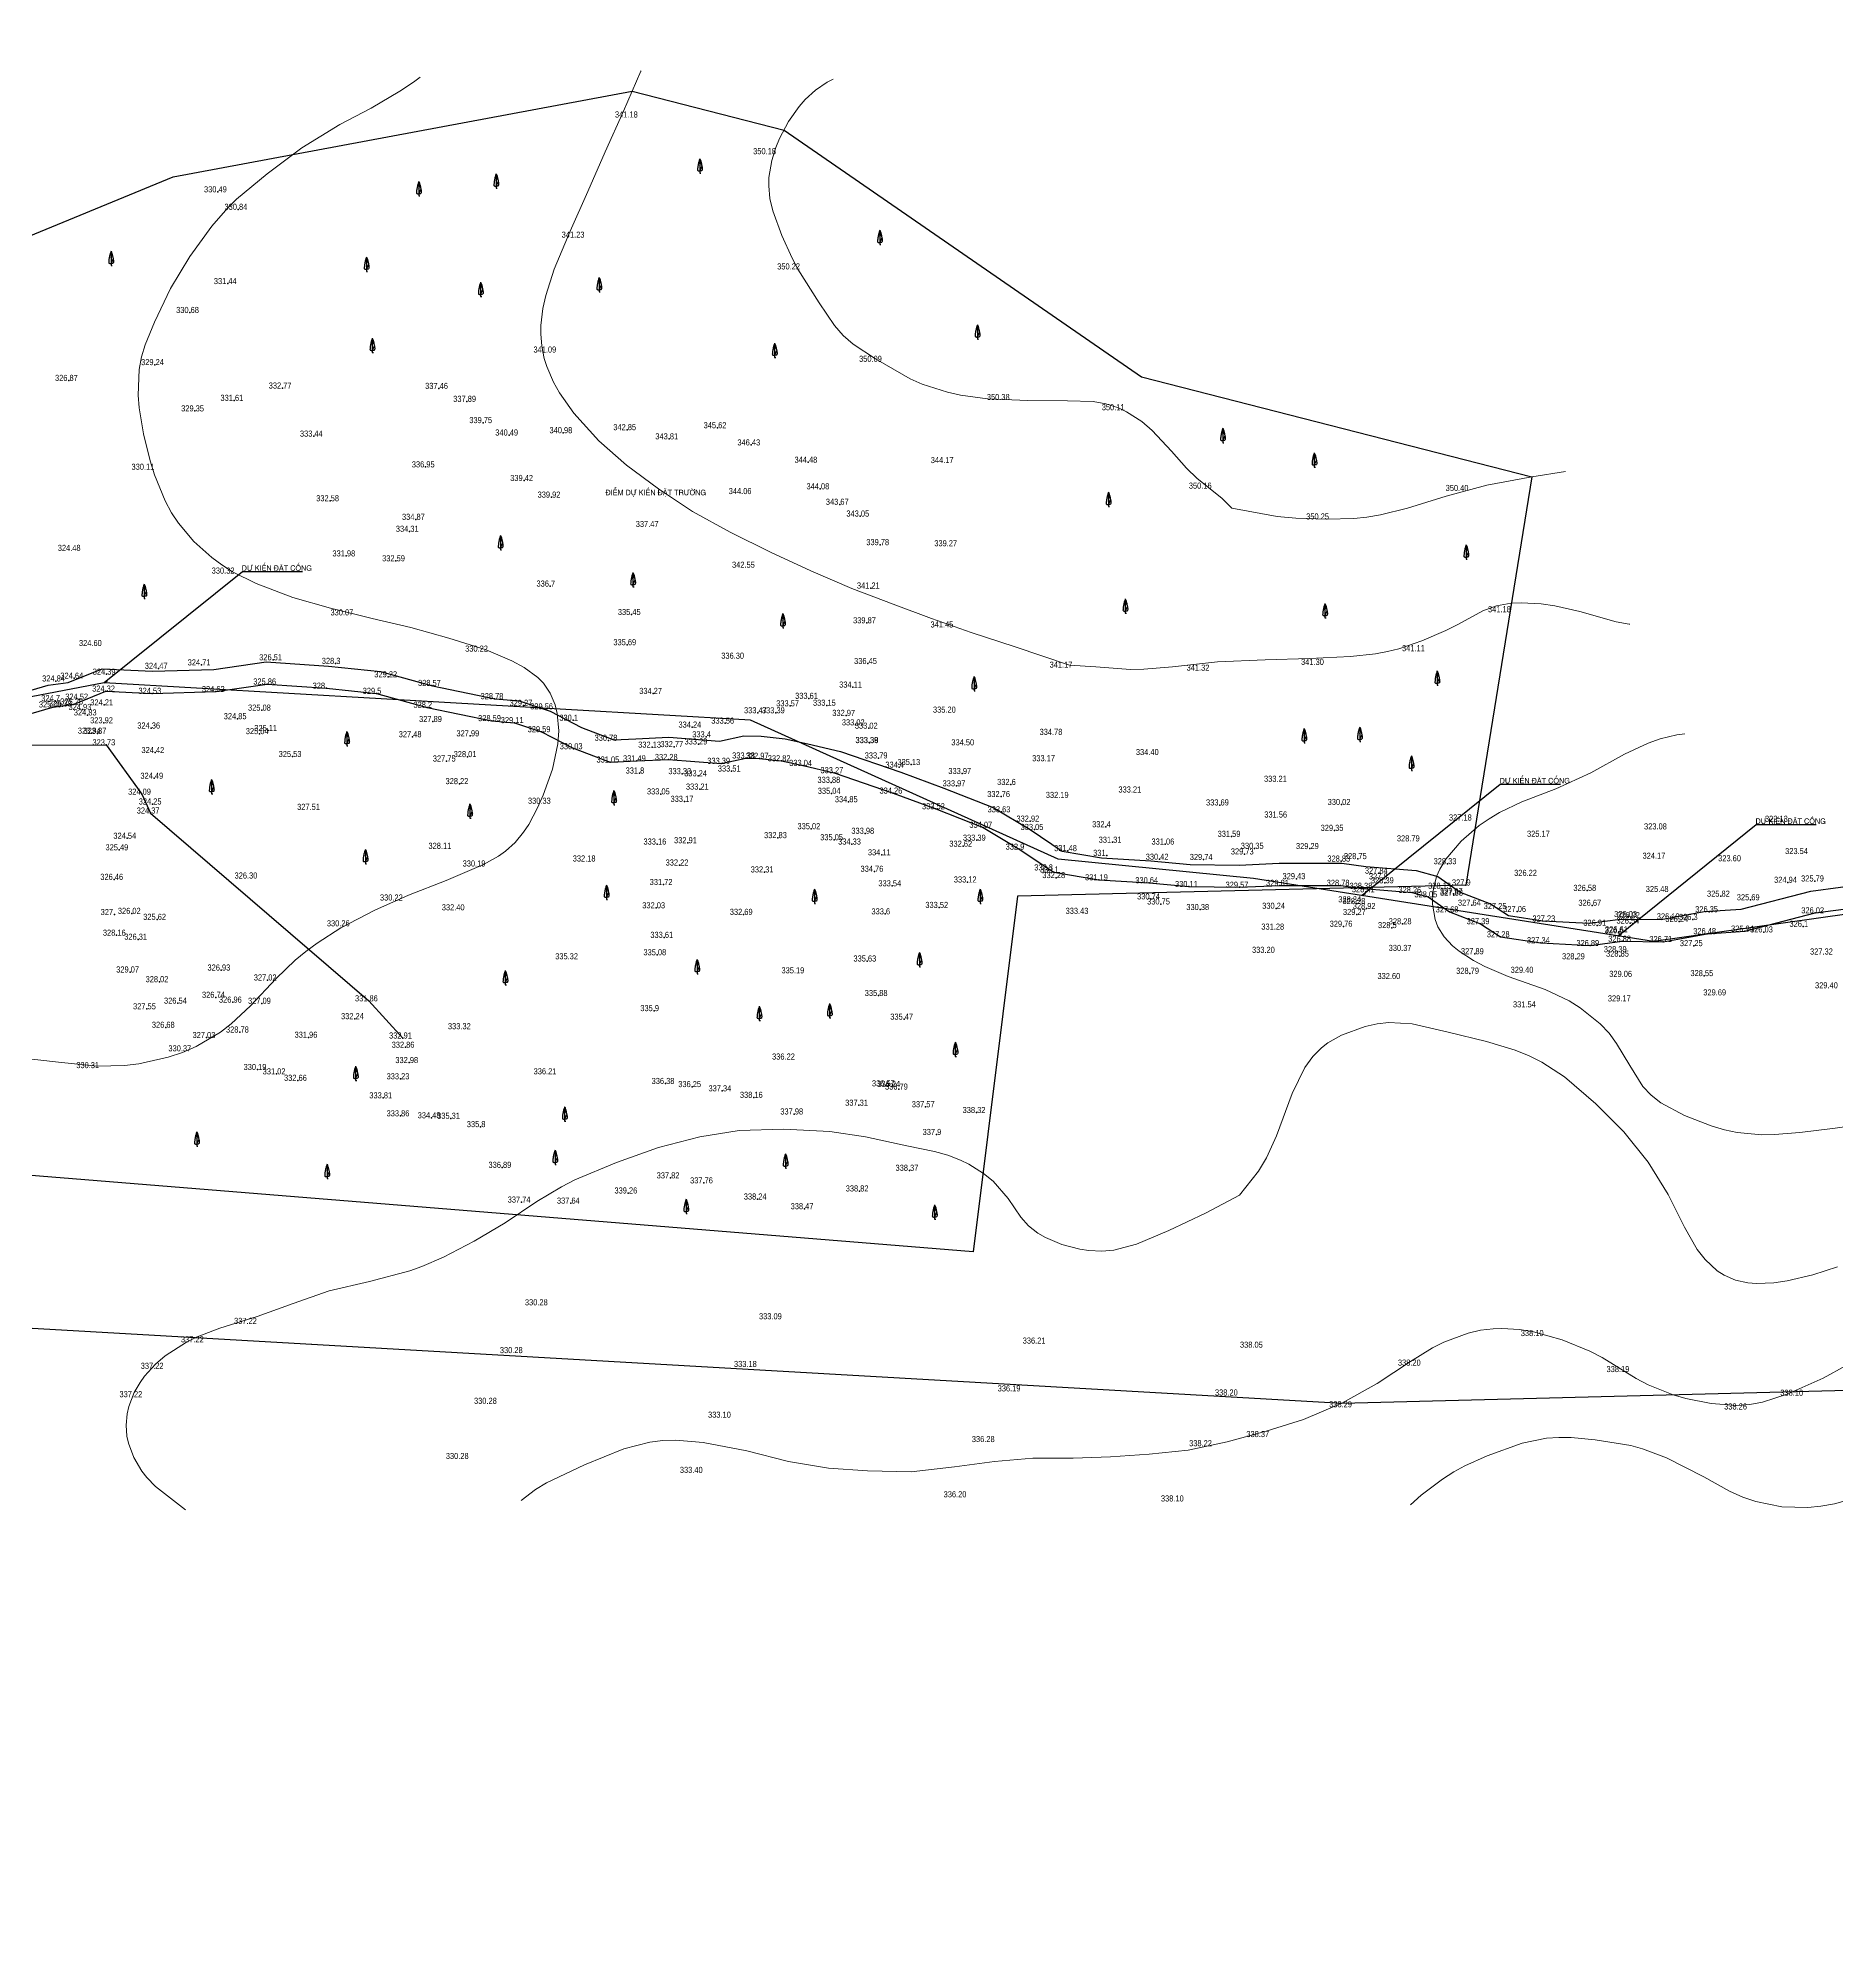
# Model space of a CAD drawing. Header units: metres. Extents: x 528544 to 533704, y 1867371 to 1868830.
# Drawn here: x 531786.6 to 532110.8, y 1867765.3 to 1868109 of the extents above; entities that cross this region are included whole.
import ezdxf

# ---------------------------------------------------------------- set-up
doc = ezdxf.new("R2010")
doc.units = ezdxf.units.M
doc.header["$MEASUREMENT"] = 0
for name, color, linetype in [('congtrinh', 4, 'Continuous'), ('DIEM', 7, 'Continuous'), ('DOCAO_CT', 7, 'Continuous'), ('KHUNG', 1, 'Continuous'), ('Layer1', 4, 'Continuous'), ('NEN', 3, 'Continuous')]:
    doc.layers.add(name, color=color, linetype=linetype)
doc.styles.add('MOC', font='VHARIALN.ttf', dxfattribs={"height": 2})

# ---------------------------------------------------------------- blocks, each defined once
blk = doc.blocks.new('A$C63284C57')
at = {"layer": 'NEN', "color": 3}
blk.add_line((0.92, 0.85), (0.92, 0), dxfattribs=at)
for points in [[(0.92, 5.74), (0.92, 1.39)], [(0.92, 5.74), (0.92, 0), (1.37, 0)], [(0.92, 5.74), (0.92, 5.71)], [(0.92, 5.43), (0.99, 5.56)], [(0.92, 3.16), (1.44, 4.2)], [(0.92, 0.88), (1.77, 2.58)], [(0.92, 1.39), (0.92, 0.65)], [(0.92, 0.65), (0.92, 0.15)], [(0.92, 0.15), (0.92, 0)]]:
    blk.add_lwpolyline(points, dxfattribs=at)
for points in [[(0.92, 5.74), (0.71, 5.11), (0.52, 4.52), (0.36, 3.81), (0.21, 3.07), (0.11, 2.51), (0.05, 1.85), (0.02, 1.41), (0.02, 1.09), (0.24, 0.91), (0.61, 0.83), (0.92, 0.85)], [(0.92, 5.74), (1.18, 5.17), (1.34, 4.58), (1.5, 3.98), (1.59, 3.54), (1.72, 2.95), (1.81, 2.47), (1.9, 1.94), (1.9, 1.48), (1.78, 1.03), (1.62, 0.88), (1.26, 0.84), (0.92, 0.85)]]:
    blk.add_spline(points, degree=3, dxfattribs=at)

msp = doc.modelspace()

# ---------------------------------------------------------------- linework, layer by layer
at = {"layer": 'congtrinh', "color": 4, "ltscale": 0.2134}
msp.add_lwpolyline([(531963.17, 1867954.39), (531955.17, 1867890.29), (531674.88, 1867913.02), (531644.95, 1867913.48), (531643.45, 1867943.36), (531672.12, 1867988.8), (531612.74, 1867999.65), (531587.37, 1867933.3), (531497.06, 1867978.57), (531541.48, 1868043.15), (531462.92, 1868076.42), (531495.21, 1868134.98), (531610.52, 1868088.24), (531594.28, 1868022.08), (531634.71, 1868009.01), (531636.22, 1868053.83), (531750.39, 1868059.06), (531810.96, 1868083.97), (531893.69, 1868099.44), (531921.06, 1868092.42), (531985.47, 1868047.99), (532055.84, 1868029.95), (532043.93, 1867956.38), (531963.17, 1867954.39)], dxfattribs=at)
at = {"layer": 'congtrinh', "color": 1, "ltscale": 0.2134}
msp.add_lwpolyline([(531555.5, 1867765.25), (531573.66, 1867772.68), (531606.24, 1867773.1), (531611.19, 1867809.12), (531622.7, 1867841.85), (531639.74, 1867873.48), (531650.2, 1867884.28), (532021.6, 1867863.03), (532323.2, 1867870.76)], dxfattribs=at)
at = {"layer": 'DIEM', "color": 0}
for p in [(531819.02, 1868081.28), (531822.71, 1868078.13), (531820.79, 1868064.75), (531813.99, 1868059.54), (531807.67, 1868050.15), (531792.16, 1868047.29), (531821.98, 1868043.71), (531830.68, 1868045.92), (531858.87, 1868045.86), (531863.92, 1868043.53), (531814.9, 1868041.81), (531836.29, 1868037.26), (531866.83, 1868039.7), (531871.5, 1868037.46), (531881.28, 1868037.88), (531892.77, 1868038.43), (531900.36, 1868036.77), (531909.05, 1868038.78), (531915.15, 1868035.68), (531856.46, 1868031.72), (531925.43, 1868032.56), (531874.2, 1868029.27), (531879.14, 1868026.27), (531927.6, 1868027.77), (531839.24, 1868025.62), (531931.09, 1868024.98), (531934.79, 1868022.86), (531853.59, 1868020.12), (531854.69, 1868022.27), (531842.16, 1868015.68), (531938.38, 1868017.71), (531851.12, 1868014.79), (531878.94, 1868010.24), (531936.69, 1868009.89), (531893.6, 1868005.12), (531936, 1868003.63), (531892.8, 1867999.68), (531808.34, 1867995.42), (531816.07, 1867996.04), (531828.96, 1867996.96), (531840.24, 1867996.31), (531936.18, 1867996.29), (531789.84, 1867993.15), (531793.13, 1867993.65), (531798.95, 1867994.37), (531827.9, 1867992.6), (531838.59, 1867991.84), (531849.71, 1867993.9), (531857.59, 1867992.34), (531933.49, 1867992.04), (531789.26, 1867988.47), (531789.69, 1867989.59), (531791.05, 1867988.65), (531793.1, 1867989), (531794.01, 1867989.87), (531798.52, 1867988.84), (531798.86, 1867991.32), (531807.2, 1867990.92), (531818.63, 1867991.24), (531847.62, 1867990.91), (531856.76, 1867988.41), (531868.86, 1867989.96), (531874.08, 1867988.75), (531897.45, 1867990.9), (531922.14, 1867988.66), (531925.55, 1867990.02), (531928.76, 1867988.77), (531794.6, 1867988.01), (531795.55, 1867987.03), (531798.49, 1867985.61), (531822.57, 1867986.35), (531826.95, 1867987.89), (531857.78, 1867985.84), (531868.42, 1867986), (531872.5, 1867985.64), (531877.8, 1867988.12), (531883.06, 1867986.07), (531904.53, 1867984.83), (531910.44, 1867985.55), (531916.34, 1867987.42), (531919.57, 1867987.41), (531932.25, 1867986.94), (531933.97, 1867985.24), (531796.27, 1867983.74), (531797.3, 1867983.71), (531798.91, 1867981.64), (531806.99, 1867984.67), (531826.54, 1867983.66), (531828.08, 1867984.22), (531854.11, 1867983.1), (531864.51, 1867983.26), (531877.35, 1867984.01), (531889.41, 1867982.46), (531901.27, 1867981.32), (531905.62, 1867981.8), (531907.01, 1867983.09), (531936.32, 1867984.64), (531936.42, 1867982.05), (531936.45, 1867982.04), (531807.74, 1867980.25), (531832.47, 1867979.53), (531860.25, 1867978.72), (531864.01, 1867979.52), (531883.12, 1867980.94), (531889.75, 1867978.54), (531894.53, 1867978.76), (531897.27, 1867981.22), (531900.26, 1867979), (531909.72, 1867978.3), (531914.2, 1867979.28), (531916.66, 1867979.22), (531920.61, 1867978.76), (531924.49, 1867977.93), (531938.09, 1867979.28), (531943.99, 1867978.09), (531807.55, 1867975.62), (531862.55, 1867974.65), (531895, 1867976.56), (531902.71, 1867976.45), (531905.56, 1867976.06), (531911.61, 1867976.92), (531929.58, 1867974.88), (531930.12, 1867976.61), (531941.82, 1867977.61), (531953.17, 1867976.47), (531961.96, 1867974.5), (531805.33, 1867972.75), (531898.85, 1867972.79), (531903.1, 1867971.45), (531905.87, 1867973.66), (531929.63, 1867972.9), (531932.71, 1867971.39), (531940.76, 1867972.94), (531952.13, 1867974.25), (531960.17, 1867972.32), (531806.89, 1867969.35), (531807.25, 1867970.98), (531948.42, 1867970.12), (531960.24, 1867969.57), (531965.44, 1867967.89), (531999.61, 1867970.81), (532021.53, 1867970.89), (531802.68, 1867964.81), (531919.95, 1867964.92), (531925.98, 1867966.53), (531930.07, 1867964.54), (531935.69, 1867965.7), (531955.79, 1867964.46), (531956.96, 1867966.78), (531966.19, 1867966.39), (531979.08, 1867966.88), (532001.7, 1867965.15), (532020.27, 1867966.23), (531801.26, 1867962.72), (531898.22, 1867963.76), (531903.73, 1867964), (531933.3, 1867963.76), (531938.67, 1867961.81), (531953.34, 1867963.37), (531963.49, 1867962.84), (531972.22, 1867962.58), (531979.26, 1867961.72), (531980.26, 1867964.09), (531988.74, 1867961.03), (531989.78, 1867963.76), (531996.68, 1867960.98), (532004.08, 1867961.98), (532005.88, 1867962.99), (532015.82, 1867962.95), (532021.47, 1867960.69), (532024.46, 1867961.14), (531800.33, 1867957.4), (531902.21, 1867959.98), (531917.53, 1867958.74), (531937.34, 1867958.85), (531968.65, 1867959.1), (531969.68, 1867958.72), (531970.11, 1867957.72), (531977.81, 1867957.32), (532013.4, 1867957.53), (532028.24, 1867958.52), (532028.97, 1867957.48), (532040.63, 1867960.23), (531899.34, 1867956.47), (531940.56, 1867956.24), (531954.15, 1867956.93), (531986.86, 1867956.79), (531987.19, 1867953.88), (531994.02, 1867956.11), (532003.13, 1867955.98), (532010.43, 1867956.31), (532021.36, 1867956.32), (532025.47, 1867955.78), (532025.89, 1867955.18), (532029.33, 1867956.77), (532034.28, 1867955.04), (532037.17, 1867954.25), (532039.64, 1867955.79), (532041.75, 1867954.8), (532041.8, 1867954.55), (532043.93, 1867956.38), (532065.82, 1867955.41), (532089.9, 1867954.37), (532101.99, 1867956.87), (532106.86, 1867957.11), (531800.39, 1867951.06), (531803.49, 1867951.27), (531898, 1867952.28), (531913.77, 1867951.09), (531939.31, 1867951.18), (531949.02, 1867952.34), (531988.99, 1867952.97), (531996.06, 1867951.96), (532009.73, 1867952.19), (532023.45, 1867953.35), (532024.21, 1867953.04), (532024.29, 1867951.07), (532026.05, 1867952.15), (532041, 1867951.54), (532045.01, 1867952.74), (532049.64, 1867952.14), (532053.17, 1867951.61), (532066.72, 1867952.73), (532073.16, 1867950.7), (532073.7, 1867950.51), (532087.77, 1867951.57), (532095.26, 1867953.72), (532106.89, 1867951.37), (531800.78, 1867947.34), (531808.06, 1867950.2), (531899.46, 1867946.95), (532021.89, 1867948.95), (532030.6, 1867948.71), (532032.54, 1867949.39), (532046.58, 1867949.41), (532050.21, 1867947.06), (532058.44, 1867949.9), (532067.61, 1867949.13), (532071.44, 1867947.78), (532071.52, 1867947.95), (532073.58, 1867949.52), (532080.85, 1867950.29), (532082.39, 1867949.84), (532084.84, 1867950.18), (532087.42, 1867947.62), (532094.23, 1867948.07), (532097.66, 1867947.93), (532104.76, 1867948.94), (531804.64, 1867946.6), (531898.21, 1867943.8), (532045.54, 1867944), (532057.45, 1867945.98), (532066.36, 1867945.48), (532071.3, 1867944.35), (532071.71, 1867943.57), (532072.09, 1867946.25), (532079.51, 1867946.18), (532085.01, 1867945.46), (531803.19, 1867940.71), (531819.64, 1867941.06), (531936.06, 1867942.69), (532044.69, 1867940.47), (532063.77, 1867943.09), (532086.9, 1867940.06), (531808.49, 1867938.97), (531827.98, 1867939.27), (531806.23, 1867934.08), (531811.8, 1867935.09), (531818.65, 1867936.15), (531821.71, 1867935.28), (531826.95, 1867935.07), (531846.22, 1867935.51), (531897.64, 1867933.75), (531938.09, 1867936.47), (531809.62, 1867930.75), (531822.98, 1867929.89), (531843.71, 1867932.3), (531942.7, 1867932.21), (531816.95, 1867928.9), (531835.34, 1867928.95), (531852.37, 1867928.81), (531852.84, 1867927.15), (531826.15, 1867923.14), (531853.5, 1867924.39), (531829.59, 1867922.35), (531833.44, 1867921.19), (531851.92, 1867921.47), (531899.69, 1867920.62), (531904.49, 1867920.06), (531939.4, 1867920.19), (531940.37, 1867920.09), (531941.76, 1867919.61), (531848.81, 1867918.03), (531909.94, 1867919.29), (531915.59, 1867918.12), (531934.57, 1867916.7), (531946.58, 1867916.43), (531851.92, 1867914.79), (531857.53, 1867914.44), (531861.03, 1867914.35), (531866.38, 1867912.85), (531922.88, 1867915.13), (531955.74, 1867915.39), (531948.53, 1867911.43), (531870.29, 1867905.51), (531900.6, 1867903.61), (531906.62, 1867902.71), (531943.65, 1867904.98), (531873.75, 1867899.25), (531882.62, 1867899.06), (531892.99, 1867900.89), (531916.3, 1867899.8), (531934.66, 1867901.26), (531924.75, 1867898.06)]:
    msp.add_point(p, dxfattribs=at)
at = {"layer": 'KHUNG', "ltscale": 0.2134}
msp.add_lwpolyline([(532781.55, 1868099.56), (532586.11, 1868210.75), (532440.42, 1868195.4), (532402.71, 1868132.23), (532420.86, 1868063.98), (532395.18, 1867990.56), (532316.24, 1867934.35), (532232.9, 1867946.14), (532196.18, 1867943.6), (532136.83, 1867954.57), (532077.75, 1867946.2), (532005.7, 1867957.57), (531970.49, 1867961.06), (531914.99, 1867986.11), (531798.55, 1867992.8), (531711.06, 1867976.08), (531621.02, 1868011.63), (531506.71, 1868062.49), (531390.29, 1868109.84), (531307.3, 1868146.29), (531202.39, 1868151.29), (531136.07, 1868181.99), (531103.92, 1868169.92)], dxfattribs=at)
at = {"layer": 'KHUNG', "color": 7, "ltscale": 0.2134}
for points in [[(531834.27, 1868012.83), (531823.44, 1868012.83), (531798.55, 1867992.8), (531799.09, 1867993.1), (531798.55, 1867992.8), (531798.95, 1867993.27)], [(532060.99, 1867974.51), (532050.15, 1867974.51), (532025.26, 1867954.48), (532025.81, 1867954.78), (532025.26, 1867954.48), (532025.67, 1867954.95)], [(532107.11, 1867967.23), (532096.27, 1867967.23), (532071.38, 1867947.2), (532071.93, 1867947.5), (532071.38, 1867947.2), (532071.79, 1867947.67)]]:
    msp.add_lwpolyline(points, dxfattribs=at)
at = {"layer": 'Layer1', "color": 11, "linetype": 'Continuous', "lineweight": 0, "flags": 128}
for points in [[(531855.5, 1868101.93), (531854.29, 1868101.03), (531851.82, 1868099.43), (531846.64, 1868096.4), (531841.03, 1868093.45), (531834.15, 1868089.23), (531827.89, 1868084.52), (531822.4, 1868079.99), (531820.83, 1868078.42), (531817.96, 1868075.09), (531813.97, 1868069.63), (531810.47, 1868063.87), (531807.61, 1868057.82), (531805.91, 1868053.7), (531805.26, 1868051.55), (531804.84, 1868049.3), (531804.65, 1868044.68), (531804.85, 1868042.38), (531805.65, 1868037.71), (531806.84, 1868032.8), (531807.6, 1868030.32), (531809.52, 1868025.6), (531810.66, 1868023.47), (531811.91, 1868021.58), (531814.72, 1868018.28), (531817.92, 1868015.38), (531819.72, 1868014.06), (531821.67, 1868012.85), (531825.9, 1868010.72), (531832.54, 1868008.21), (531839.32, 1868006.25), (531846.85, 1868004.39), (531853.81, 1868002.78), (531860.63, 1868000.89), (531867.35, 1867998.79), (531872.03, 1867996.78), (531874.2, 1867995.58), (531876.67, 1867993.77), (531877.7, 1867992.74), (531878.94, 1867990.95), (531879.8, 1867988.86), (531880.17, 1867987.33), (531880.46, 1867984.18), (531880.32, 1867981.86), (531879.32, 1867977.29), (531877.68, 1867972.61), (531876.65, 1867970.29), (531875.05, 1867967.32), (531874.13, 1867965.94), (531872.6, 1867964.08), (531870.87, 1867962.52), (531869.62, 1867961.62), (531866.9, 1867960.08), (531860.16, 1867957.23), (531853.41, 1867954.57), (531847.34, 1867951.87), (531841.21, 1867948.66), (531836.94, 1867945.93), (531834.89, 1867944.41), (531832.97, 1867942.83), (531829.53, 1867939.57), (531824.91, 1867934.64), (531821.45, 1867931.41), (531819.5, 1867929.9), (531815.1, 1867927.3), (531812.65, 1867926.23), (531810.07, 1867925.36), (531804.77, 1867924.16), (531802.19, 1867923.85), (531797.27, 1867923.75), (531790.29, 1867924.49), (531783.41, 1867925.27)], [(531895.32, 1868103.11), (531895.28, 1868103.03), (531892.1, 1868095.84), (531888.84, 1868088.5), (531885.69, 1868081.38), (531882.5, 1868074.18), (531879.64, 1868067.36), (531878.15, 1868062.61), (531877.62, 1868060.25), (531877.25, 1868057.2), (531877.23, 1868055.71), (531877.41, 1868053.48), (531877.86, 1868051.26), (531878.31, 1868049.8), (531879.49, 1868047), (531880.6, 1868045.05), (531883.2, 1868041.44), (531887.67, 1868036.42), (531892.68, 1868032.02), (531898.46, 1868027.8), (531904.56, 1868023.7), (531911.35, 1868020), (531918.75, 1868016.29), (531925.91, 1868013.03), (531933.28, 1868009.84), (531940.71, 1868006.98), (531947.66, 1868004.43), (531954.79, 1868001.87), (531962.69, 1867999.29), (531972.54, 1867996.01)], [(531929.9, 1868101.58), (531928.85, 1868101.06), (531926.72, 1868099.62), (531924.87, 1868097.95), (531923.78, 1868096.7), (531921.87, 1868093.95), (531920.26, 1868090.89), (531919.61, 1868089.31), (531918.85, 1868086.94), (531918.34, 1868083.88), (531918.3, 1868082.37), (531918.52, 1868080.12), (531919.06, 1868077.86), (531920.68, 1868073.43), (531922.51, 1868069.34), (531923.56, 1868067.37), (531927.41, 1868061.32), (531930.17, 1868057.23), (531931.74, 1868055.4), (531933.53, 1868053.83), (531937.52, 1868051.18), (531943.77, 1868047.63), (531945.95, 1868046.66), (531950.5, 1868045.17), (531952.87, 1868044.63), (531957.71, 1868043.97), (531964.99, 1868043.7), (531972.18, 1868043.64), (531976.8, 1868043.5), (531979.07, 1868043.11), (531981.33, 1868042.35)], [(531981.33, 1868042.35), (531982.79, 1868041.65), (531985.56, 1868039.89), (531987.42, 1868038.32), (531990.89, 1868034.57), (531993.57, 1868031.51), (531995.54, 1868029.62), (531999.97, 1868026.11), (532001.76, 1868024.27)], [(532001.76, 1868024.27), (532009.94, 1868022.82), (532013.33, 1868022.47), (532018.9, 1868022.32), (532023.73, 1868022.46), (532026.11, 1868022.7), (532028.55, 1868023.11), (532033.44, 1868024.32), (532040.38, 1868026.46), (532047.7, 1868028.43), (532055.84, 1868029.95), (532061.88, 1868030.89)], [(531972.54, 1867996.01), (531977.28, 1867995.73), (531983.5, 1867995.23), (531985.88, 1867995.27), (531991.1, 1867995.69), (531999.17, 1867996.64), (532007.76, 1867997), (532015.76, 1867997.2), (532023.14, 1867997.58), (532027.65, 1867998.07), (532029.8, 1867998.46), (532031.89, 1867998.98), (532036.04, 1868000.38), (532040.31, 1868002.23), (532042.49, 1868003.35), (532046.99, 1868005.8), (532049.45, 1868006.7), (532052.11, 1868007.16), (532053.94, 1868007.24), (532057.51, 1868007.04), (532059.99, 1868006.7), (532064.48, 1868005.68), (532071.04, 1868003.82), (532073.41, 1868003.41), (532073.5, 1868003.4)], [(532117.24, 1867913.52), (532110.48, 1867912.61), (532104.11, 1867911.78), (532099.59, 1867911.42), (532097.32, 1867911.39), (532092.87, 1867911.79), (532090.58, 1867912.29), (532088.18, 1867913), (532083.37, 1867914.87), (532079.08, 1867917.13), (532077.32, 1867918.51), (532075.87, 1867920.12), (532073.51, 1867923.86), (532071.12, 1867927.83), (532069.75, 1867929.7), (532068.18, 1867931.39), (532064.55, 1867934.27), (532062.55, 1867935.51), (532058.27, 1867937.57), (532051.57, 1867939.93), (532047.37, 1867941.7), (532045.34, 1867942.78), (532042.73, 1867944.47), (532041.54, 1867945.44), (532040.01, 1867947.06), (532038.9, 1867948.87), (532038.4, 1867950.18), (532037.92, 1867952.95), (532038.01, 1867955.1), (532038.68, 1867957.91), (532039.24, 1867959.24), (532040.33, 1867961.08), (532043.13, 1867964.3), (532046.37, 1867967.1), (532048.14, 1867968.35), (532050.03, 1867969.48), (532054.02, 1867971.4), (532060.18, 1867973.72), (532066.5, 1867976.58), (532072.54, 1867979.99), (532076.78, 1867981.95), (532078.97, 1867982.72), (532081.95, 1867983.43), (532083.39, 1867983.62)], [(531813.2, 1867843.8), (531807.77, 1867848.04), (531806.22, 1867849.65), (531805.33, 1867850.8), (531803.9, 1867853.24), (531802.93, 1867855.8), (531802.64, 1867857.11), (531802.48, 1867859.09), (531802.67, 1867861.09), (531802.97, 1867862.41), (531803.95, 1867864.97), (531804.99, 1867866.78), (531805.81, 1867867.92), (531807.78, 1867870.07), (531809.53, 1867871.55), (531813.37, 1867874.04), (531815.31, 1867874.99), (531819.35, 1867876.53), (531826.13, 1867878.65), (531832.58, 1867881.02), (531839.07, 1867883.28), (531846.33, 1867884.94), (531853.62, 1867886.85), (531855.78, 1867887.63), (531859.71, 1867889.37), (531865.24, 1867892.23), (531870.79, 1867895.52), (531876.49, 1867899.35), (531880.96, 1867902.03), (531883.37, 1867903.27), (531890.85, 1867906.4), (531898.42, 1867909.13), (531905.89, 1867911.05), (531913, 1867912.17), (531920.94, 1867912.39), (531929.29, 1867911.99), (531935.75, 1867911.05), (531943.21, 1867909.4), (531948.18, 1867908.37), (531950.56, 1867907.71), (531952.87, 1867906.8), (531954.34, 1867906.08), (531957.02, 1867904.41), (531958.73, 1867903.01), (531961.47, 1867899.91), (531963.76, 1867896.54), (531965.12, 1867894.99), (531966.83, 1867893.64), (531968.16, 1867892.87), (531971.12, 1867891.63), (531974.35, 1867890.79), (531975.98, 1867890.55), (531978.34, 1867890.43), (531980.53, 1867890.61), (531984.56, 1867891.68), (531990.43, 1867894.13), (531997.04, 1867897.25), (532003.18, 1867900.49), (532006.57, 1867904.84), (532008.04, 1867907.22), (532009.84, 1867911.21), (532012.63, 1867918.86), (532014.95, 1867923.51), (532016.35, 1867925.48), (532017.92, 1867927.07), (532019.05, 1867927.94), (532021.55, 1867929.36), (532025.77, 1867930.93), (532027.94, 1867931.4), (532030.08, 1867931.63), (532034.29, 1867931.38), (532040.77, 1867929.9), (532047.69, 1867928.22), (532052.84, 1867926.62), (532055.33, 1867925.62), (532057.63, 1867924.49), (532061.74, 1867921.82), (532067.36, 1867916.98), (532072.44, 1867911.94), (532072.44, 1867911.94), (532076.79, 1867906.44), (532080.41, 1867900.66), (532083.36, 1867894.74), (532085.65, 1867890.74), (532087.05, 1867888.92), (532089.25, 1867886.88), (532090.5, 1867886.08), (532092.53, 1867885.18), (532094.75, 1867884.7), (532096.3, 1867884.59), (532099.47, 1867884.72), (532101.83, 1867885.06), (532106.46, 1867886.15), (532110.95, 1867887.61)], [(531873.71, 1867845.47), (531876.27, 1867847.46), (531878.26, 1867848.67), (531885.1, 1867851.91), (531892.21, 1867854.78), (531896.89, 1867855.98), (531899.23, 1867856.28), (531901.59, 1867856.35), (531906.49, 1867855.94), (531914.37, 1867854.45), (531921.87, 1867852.52), (531929.1, 1867851.32), (531936.11, 1867850.83), (531943.97, 1867850.65), (531951.77, 1867851.55), (531959, 1867852.53), (531965.89, 1867853.13), (531973.2, 1867853.12), (531979.93, 1867853.36), (531986.86, 1867853.86), (531993.89, 1867854.58), (532000.92, 1867856.08), (532007.96, 1867858.01), (532014.71, 1867860.07), (532021.6, 1867863.03), (532027.96, 1867866.57), (532033.99, 1867870.53), (532037.94, 1867872.99), (532039.99, 1867874.05), (532044.34, 1867875.67), (532046.6, 1867876.17), (532048.87, 1867876.44), (532050.41, 1867876.49), (532053.62, 1867876.28), (532056.14, 1867875.86), (532061.33, 1867874.43), (532066.29, 1867872.41), (532068.54, 1867871.24), (532074.63, 1867867.49), (532076.79, 1867866.36), (532081.34, 1867864.52), (532083.61, 1867863.86), (532088.15, 1867862.98), (532092.79, 1867862.63), (532095.11, 1867862.77), (532097.4, 1867863.2), (532101.87, 1867864.66), (532108.37, 1867867.52), (532112.49, 1867869.85)]]:
    msp.add_lwpolyline(points, dxfattribs=at)
at = {"layer": 'Layer1', "color": 11, "linetype": 'Continuous', "lineweight": 13, "flags": 128}
msp.add_lwpolyline([(532115.05, 1867846.2), (532110.36, 1867844.9), (532107.93, 1867844.48), (532105.56, 1867844.25), (532100.91, 1867844.37), (532096.21, 1867845.29), (532093.85, 1867846.11), (532091.49, 1867847.19), (532086.84, 1867849.74), (532080.08, 1867853.17), (532075.8, 1867854.81), (532073.67, 1867855.4), (532067.24, 1867856.42), (532062.92, 1867856.84), (532060.73, 1867856.87), (532058.51, 1867856.7), (532054.08, 1867855.81), (532047.77, 1867853.56), (532043.78, 1867851.75), (532041.78, 1867850.65), (532039.76, 1867849.35), (532035.91, 1867846.45), (532034, 1867844.71)], dxfattribs=at)
at = {"layer": 'NEN'}
for points in [[(531784.36, 1867991.19), (531788.41, 1867992.4), (531792.06, 1867992.9), (531798.18, 1867995.36), (531807.24, 1867994.92), (531818.28, 1867995.23), (531827.75, 1867996.62), (531838.94, 1867995.83), (531848.36, 1867994.85), (531857.69, 1867992.3), (531869, 1867989.97), (531873.32, 1867989.58), (531878.93, 1867987.7), (531884.55, 1867984.76), (531890.38, 1867982.57), (531894.35, 1867982.76), (531900.33, 1867983.01), (531909.44, 1867982.33), (531913.82, 1867983.29), (531916.94, 1867983.21), (531921.26, 1867982.72), (531925.37, 1867981.84), (531931.23, 1867980.46), (531942.11, 1867976.71), (531949.84, 1867973.86), (531958.73, 1867970.38), (531965.42, 1867966.37), (531971.19, 1867962.51), (531978.27, 1867961.3), (531987.16, 1867960.78), (531994.24, 1867960.11), (532003.07, 1867959.99), (532010.33, 1867960.31), (532021.62, 1867960.32), (532025.9, 1867959.76), (532034.99, 1867959), (532038.91, 1867957.92), (532042.9, 1867955.1), (532048.4, 1867952.99), (532051.66, 1867950.89), (532057.85, 1867949.97), (532066.2, 1867949.5), (532071.84, 1867950.25), (532079.17, 1867950.18), (532086.92, 1867951.6), (532093.59, 1867952.04), (532106.12, 1867955.31), (532116.8, 1867956.7)], [(531785.4, 1867987.33), (531789.26, 1867988.47), (531793.1, 1867989), (531798.86, 1867991.32), (531807.2, 1867990.92), (531818.63, 1867991.24), (531827.9, 1867992.6), (531838.59, 1867991.84), (531847.62, 1867990.91), (531856.76, 1867988.41), (531868.42, 1867986), (531872.5, 1867985.64), (531877.35, 1867984.01), (531882.91, 1867981.1), (531889.75, 1867978.54), (531894.53, 1867978.76), (531900.26, 1867979), (531909.72, 1867978.3), (531914.2, 1867979.28), (531916.66, 1867979.22), (531920.61, 1867978.76), (531924.49, 1867977.93), (531930.12, 1867976.61), (531940.76, 1867972.94), (531948.42, 1867970.12), (531956.96, 1867966.78), (531963.28, 1867962.99), (531969.68, 1867958.72), (531977.81, 1867957.32), (531986.86, 1867956.79), (531994.02, 1867956.11), (532003.13, 1867955.98), (532010.43, 1867956.31), (532021.36, 1867956.32), (532025.47, 1867955.78), (532034.28, 1867955.04), (532037.17, 1867954.25), (532041, 1867951.54), (532046.58, 1867949.41), (532050.21, 1867947.06), (532057.45, 1867945.98), (532066.36, 1867945.48), (532072.09, 1867946.25), (532079.51, 1867946.18), (532087.42, 1867947.62), (532094.23, 1867948.07), (532106.89, 1867951.37), (532117.13, 1867952.71)], [(531764.07, 1867949.82), (531763.25, 1867951.66), (531758.31, 1867961.97), (531754.89, 1867965.99), (531752.46, 1867968.18), (531752.46, 1867968.18), (531752.1, 1867972.39), (531752.83, 1867974.96), (531754.21, 1867976.5), (531754.48, 1867977.96), (531759.02, 1867978.82), (531769.99, 1867978.18), (531778.12, 1867979.52), (531785.01, 1867981.62), (531798.91, 1867981.64), (531805.33, 1867972.75)], [(531805.33, 1867972.75), (531806.89, 1867969.35), (531846.22, 1867935.51), (531852.37, 1867928.81)]]:
    msp.add_lwpolyline(points, dxfattribs=at)

# ---------------------------------------------------------------- block references
at = {"linetype": 'Continuous', "xscale": 0.4499827870167792, "yscale": 0.4499827870167792, "zscale": 0.449982787048613}
for p in [(531868.77, 1868081.95), (531905.47, 1868084.68), (531854.82, 1868080.56), (531937.91, 1868071.78), (531799.35, 1868068.01), (531845.4, 1868066.97), (531865.97, 1868062.44), (531887.33, 1868063.27), (531955.5, 1868054.76), (531846.44, 1868052.34), (531918.95, 1868051.47), (531999.73, 1868036.1), (532016.22, 1868031.71), (531979.12, 1868024.57), (531869.55, 1868016.78), (532043.59, 1868015.1), (531893.42, 1868010.13), (531805.33, 1868008.04), (531982.15, 1868005.37), (532018.14, 1868004.55), (531920.43, 1868002.71), (531954.89, 1867991.37), (532038.37, 1867992.38), (532024.4, 1867982.26), (531841.86, 1867981.49), (532014.39, 1867981.99), (532033.71, 1867977.06), (531817.47, 1867972.85), (531864.03, 1867968.43), (531889.98, 1867970.86), (531845.19, 1867960.24), (531888.65, 1867953.81), (531926.14, 1867953.09), (531955.99, 1867953.09), (531945.05, 1867941.66), (531870.41, 1867938.43), (531904.98, 1867940.41), (531916.19, 1867931.97), (531928.87, 1867932.46), (531951.52, 1867925.51), (531843.44, 1867921.17), (531881.11, 1867913.83), (531814.81, 1867909.34), (531838.28, 1867903.49), (531879.38, 1867906.04), (531920.91, 1867905.38), (531903, 1867897.18), (531947.79, 1867896.19)]:
    msp.add_blockref('A$C63284C57', p, dxfattribs=at)

# ---------------------------------------------------------------- texts
at = {"layer": 'DOCAO_CT', "color": 2, "width": 0.8}
for s, p in [('341.18', (531890.59, 1868094.69)), ('350.18', (531915.5, 1868088.07)), ('330.49', (531816.53, 1868081.2)), ('330.84', (531820.22, 1868078.05)), ('341.23', (531880.99, 1868073.03)), ('350.22', (531919.83, 1868067.31)), ('331.44', (531818.3, 1868064.67)), ('330.68', (531811.5, 1868059.46)), ('329.24', (531805.19, 1868050.07)), ('341.09', (531875.9, 1868052.33)), ('350.09', (531934.59, 1868050.66)), ('326.87', (531789.67, 1868047.22)), ('332.77', (531828.19, 1868045.84)), ('337.46', (531856.38, 1868045.78)), ('331.61', (531819.49, 1868043.63)), ('337.89', (531861.44, 1868043.45)), ('350.38', (531957.62, 1868043.78)), ('329.35', (531812.41, 1868041.73)), ('339.75', (531864.34, 1868039.62)), ('345.62', (531906.57, 1868038.7)), ('350.11', (531978.33, 1868041.94)), ('333.44', (531833.81, 1868037.18)), ('340.49', (531869.02, 1868037.38)), ('340.98', (531878.79, 1868037.8)), ('342.85', (531890.29, 1868038.35)), ('343.81', (531897.87, 1868036.69)), ('346.43', (531912.66, 1868035.6)), ('344.48', (531922.95, 1868032.48)), ('344.17', (531947.51, 1868032.42)), ('330.11', (531803.46, 1868031.21)), ('336.95', (531853.98, 1868031.64)), ('339.42', (531871.71, 1868029.19)), ('332.58', (531836.75, 1868025.54)), ('339.92', (531876.65, 1868026.19)), ('344.06', (531911.09, 1868026.83)), ('344.08', (531925.11, 1868027.69)), ('343.67', (531928.6, 1868024.9)), ('350.16', (531994.02, 1868027.81)), ('350.40', (532040.31, 1868027.39)), ('334.87', (531852.21, 1868022.19)), ('343.05', (531932.3, 1868022.78)), ('350.25', (532015.17, 1868022.26)), ('334.31', (531851.1, 1868020.04)), ('337.47', (531894.34, 1868020.9)), ('324.48', (531790.17, 1868016.59)), ('331.98', (531839.67, 1868015.6)), ('332.59', (531848.63, 1868014.72)), ('339.78', (531935.89, 1868017.63)), ('339.27', (531948.15, 1868017.43)), ('330.32', (531817.91, 1868012.5)), ('342.55', (531911.69, 1868013.56)), ('336.7', (531876.45, 1868010.16)), ('341.21', (531934.2, 1868009.81)), ('330.07', (531839.32, 1868004.97)), ('335.45', (531891.11, 1868005.04)), ('341.18', (532047.94, 1868005.55)), ('339.87', (531933.51, 1868003.55)), ('341.45', (531947.46, 1868002.8)), ('324.60', (531793.99, 1867999.45)), ('330.22', (531863.59, 1867998.44)), ('335.69', (531890.31, 1867999.6)), ('341.11', (532032.45, 1867998.53)), ('324.39', (531796.47, 1867994.29)), ('324.47', (531805.85, 1867995.34)), ('324.71', (531813.58, 1867995.96)), ('326.51', (531826.47, 1867996.88)), ('328.3', (531837.75, 1867996.23)), ('336.30', (531909.75, 1867997.17)), ('336.45', (531933.69, 1867996.21)), ('341.17', (531968.93, 1867995.55)), ('341.32', (531993.62, 1867995.01)), ('341.30', (532014.25, 1867996.05)), ('324.84', (531787.35, 1867993.07)), ('324.64', (531790.64, 1867993.57)), ('324.32', (531796.37, 1867991.24)), ('324.53', (531804.71, 1867990.84)), ('324.62', (531816.14, 1867991.16)), ('325.86', (531825.41, 1867992.52)), ('328.', (531836.1, 1867991.77)), ('329.5', (531845.13, 1867990.83)), ('329.22', (531847.22, 1867993.82)), ('328.57', (531855.1, 1867992.26)), ('334.27', (531894.96, 1867990.82)), ('334.11', (531931, 1867991.96)), ('325.09', (531786.77, 1867988.39)), ('324.7', (531787.2, 1867989.51)), ('325.38', (531788.56, 1867988.57)), ('325.26', (531790.61, 1867988.92)), ('324.52', (531791.52, 1867989.79)), ('324.93', (531792.11, 1867987.93)), ('324.21', (531796.03, 1867988.76)), ('325.08', (531824.46, 1867987.81)), ('328.2', (531854.27, 1867988.33)), ('328.78', (531866.37, 1867989.88)), ('329.27', (531871.59, 1867988.67)), ('329.56', (531875.31, 1867988.04)), ('333.47', (531913.85, 1867987.34)), ('333.39', (531917.08, 1867987.33)), ('333.57', (531919.65, 1867988.58)), ('333.61', (531923.06, 1867989.94)), ('333.15', (531926.28, 1867988.69)), ('335.20', (531947.91, 1867987.45)), ('324.83', (531793.06, 1867986.95)), ('323.94', (531793.79, 1867983.66)), ('323.87', (531794.81, 1867983.63)), ('323.92', (531796, 1867985.53)), ('324.36', (531804.5, 1867984.59)), ('324.85', (531820.08, 1867986.27)), ('325.11', (531825.59, 1867984.14)), ('327.89', (531855.29, 1867985.76)), ('328.59', (531865.93, 1867985.92)), ('329.11', (531870.01, 1867985.56)), ('329.59', (531874.86, 1867983.93)), ('330.1', (531880.57, 1867985.99)), ('334.24', (531902.04, 1867984.75)), ('333.56', (531907.95, 1867985.47)), ('332.97', (531929.76, 1867986.86)), ('333.02', (531931.48, 1867985.16)), ('333.02', (531933.83, 1867984.56)), ('323.73', (531796.42, 1867981.56)), ('325.04', (531824.05, 1867983.58)), ('327.48', (531851.62, 1867983.02)), ('327.99', (531862.02, 1867983.18)), ('330.03', (531880.64, 1867980.86)), ('330.78', (531886.92, 1867982.38)), ('332.13', (531894.78, 1867981.14)), ('332.77', (531898.78, 1867981.24)), ('333.29', (531903.13, 1867981.72)), ('333.4', (531904.52, 1867983.01)), ('333.39', (531933.93, 1867981.98)), ('333.38', (531933.96, 1867981.96)), ('334.50', (531951.22, 1867981.56)), ('334.78', (531967.12, 1867983.44)), ('324.42', (531805.25, 1867980.17)), ('325.53', (531829.98, 1867979.45)), ('327.75', (531857.76, 1867978.64)), ('328.01', (531861.52, 1867979.44)), ('331.05', (531887.26, 1867978.46)), ('331.49', (531892.04, 1867978.68)), ('332.28', (531897.78, 1867978.92)), ('333.39', (531907.23, 1867978.22)), ('333.51', (531909.13, 1867976.84)), ('333.38', (531911.71, 1867979.2)), ('332.97', (531914.17, 1867979.14)), ('332.82', (531918.13, 1867978.68)), ('333.04', (531922, 1867977.85)), ('333.79', (531935.6, 1867979.2)), ('334.4', (531939.33, 1867977.53)), ('335.13', (531941.5, 1867978.01)), ('333.17', (531965.79, 1867978.7)), ('334.40', (531984.48, 1867979.81)), ('324.49', (531805.06, 1867975.54)), ('328.22', (531860.06, 1867974.57)), ('331.8', (531892.51, 1867976.48)), ('333.33', (531900.22, 1867976.37)), ('333.24', (531903.07, 1867975.98)), ('333.21', (531903.38, 1867973.58)), ('333.88', (531927.09, 1867974.8)), ('333.27', (531927.63, 1867976.54)), ('333.97', (531949.64, 1867974.17)), ('333.97', (531950.68, 1867976.39)), ('332.6', (531959.47, 1867974.42)), ('333.21', (532007.57, 1867974.99)), ('324.09', (531802.85, 1867972.67)), ('324.25', (531804.76, 1867970.9)), ('327.51', (531833.31, 1867969.93)), ('330.33', (531874.91, 1867971.03)), ('333.05', (531896.36, 1867972.72)), ('333.17', (531900.61, 1867971.37)), ('335.04', (531927.14, 1867972.82)), ('334.85', (531930.22, 1867971.31)), ('334.26', (531938.27, 1867972.86)), ('333.52', (531945.93, 1867970.04)), ('332.76', (531957.68, 1867972.24)), ('332.19', (531968.24, 1867972.08)), ('333.21', (531981.33, 1867973.06)), ('333.69', (531997.12, 1867970.73)), ('330.02', (532019.04, 1867970.81)), ('324.37', (531804.4, 1867969.27)), ('335.02', (531923.49, 1867966.45)), ('334.07', (531954.47, 1867966.7)), ('333.63', (531957.75, 1867969.49)), ('332.92', (531962.95, 1867967.81)), ('332.4', (531976.59, 1867966.8)), ('331.56', (532007.62, 1867968.55)), ('327.18', (532040.9, 1867968.02)), ('322.13', (532097.86, 1867967.78)), ('324.54', (531800.19, 1867964.73)), ('333.16', (531895.73, 1867963.68)), ('332.91', (531901.24, 1867963.92)), ('332.83', (531917.46, 1867964.84)), ('335.05', (531927.58, 1867964.46)), ('334.33', (531930.81, 1867963.68)), ('333.98', (531933.2, 1867965.62)), ('332.62', (531950.85, 1867963.29)), ('333.39', (531953.3, 1867964.38)), ('333.05', (531963.7, 1867966.31)), ('331.31', (531977.77, 1867964.01)), ('331.06', (531987.29, 1867963.68)), ('331.59', (531999.21, 1867965.07)), ('329.35', (532017.78, 1867966.15)), ('328.79', (532031.52, 1867964.25)), ('325.17', (532054.97, 1867965.08)), ('323.08', (532076.06, 1867966.41)), ('325.49', (531798.77, 1867962.64)), ('328.11', (531856.98, 1867962.91)), ('330.19', (531863.14, 1867959.73)), ('332.18', (531882.98, 1867960.63)), ('332.22', (531899.72, 1867959.9)), ('334.11', (531936.18, 1867961.74)), ('332.9', (531961, 1867962.76)), ('331.48', (531969.74, 1867962.5)), ('331.', (531976.78, 1867961.64)), ('330.42', (531986.25, 1867960.95)), ('329.74', (531994.19, 1867960.9)), ('329.73', (532001.59, 1867961.9)), ('330.35', (532003.39, 1867962.91)), ('329.29', (532013.33, 1867962.87)), ('328.83', (532018.99, 1867960.61)), ('328.75', (532021.97, 1867961.06)), ('328.33', (532038.14, 1867960.15)), ('324.17', (532075.79, 1867961.13)), ('323.60', (532089.42, 1867960.67)), ('323.54', (532101.49, 1867961.97)), ('326.46', (531797.84, 1867957.32)), ('326.30', (531822.03, 1867957.56)), ('331.72', (531896.85, 1867956.39)), ('332.31', (531915.05, 1867958.66)), ('334.76', (531934.85, 1867958.78)), ('333.54', (531938.07, 1867956.16)), ('333.12', (531951.66, 1867956.85)), ('332.3', (531966.16, 1867959.02)), ('332.1', (531967.19, 1867958.64)), ('332.28', (531967.62, 1867957.64)), ('331.19', (531975.32, 1867957.24)), ('330.64', (531984.37, 1867956.71)), ('329.81', (532007.94, 1867956.23)), ('329.43', (532010.91, 1867957.45)), ('328.78', (532018.87, 1867956.24)), ('327.84', (532025.75, 1867958.44)), ('327.8', (532026.48, 1867957.4)), ('328.39', (532026.84, 1867956.7)), ('327.9', (532041.44, 1867956.3)), ('326.22', (532052.65, 1867958.04)), ('324.94', (532099.5, 1867956.79)), ('325.79', (532104.37, 1867957.03)), ('330.22', (531848.24, 1867953.6)), ('330.74', (531984.7, 1867953.8)), ('330.75', (531986.5, 1867952.89)), ('330.11', (531991.53, 1867956.03)), ('329.57', (532000.64, 1867955.9)), ('328.34', (532020.96, 1867953.27)), ('328.28', (532021.72, 1867952.96)), ('328.38', (532022.98, 1867955.7)), ('328.41', (532023.4, 1867955.1)), ('328.26', (532031.79, 1867954.96)), ('328.05', (532034.68, 1867954.17)), ('328.13', (532037.15, 1867955.72)), ('327.97', (532039.26, 1867954.72)), ('327.58', (532039.31, 1867954.47)), ('326.58', (532063.33, 1867955.33)), ('325.48', (532076.37, 1867955.13)), ('325.82', (532087.41, 1867954.29)), ('325.69', (532092.78, 1867953.64)), ('327.', (531797.9, 1867950.98)), ('326.02', (531801, 1867951.19)), ('325.62', (531805.57, 1867950.12)), ('332.40', (531859.38, 1867951.83)), ('332.03', (531895.51, 1867952.2)), ('332.69', (531911.29, 1867951.01)), ('333.6', (531936.82, 1867951.1)), ('333.52', (531946.53, 1867952.26)), ('333.43', (531971.81, 1867951.19)), ('330.38', (531993.57, 1867951.88)), ('330.24', (532007.24, 1867952.11)), ('329.27', (532021.8, 1867950.99)), ('328.92', (532023.56, 1867952.07)), ('328.28', (532030.05, 1867949.31)), ('327.68', (532038.51, 1867951.46)), ('327.64', (532042.52, 1867952.66)), ('327.39', (532044.09, 1867949.33)), ('327.25', (532047.16, 1867952.06)), ('327.06', (532050.68, 1867951.53)), ('327.23', (532055.95, 1867949.82)), ('326.67', (532064.23, 1867952.65)), ('326.03', (532070.67, 1867950.62)), ('326.54', (532071.09, 1867949.44)), ('326.02', (532071.21, 1867950.43)), ('326.19', (532078.36, 1867950.21)), ('326.24', (532079.9, 1867949.76)), ('326.3', (532082.36, 1867950.1)), ('326.35', (532085.28, 1867951.49)), ('326.02', (532104.4, 1867951.29)), ('328.16', (531798.3, 1867947.26)), ('326.31', (531802.15, 1867946.53)), ('330.26', (531838.67, 1867948.95)), ('333.61', (531896.97, 1867946.87)), ('331.28', (532007.09, 1867948.35)), ('329.76', (532019.4, 1867948.87)), ('328.5', (532028.11, 1867948.63)), ('327.28', (532047.73, 1867946.98)), ('327.34', (532054.96, 1867945.9)), ('326.91', (532065.12, 1867949.05)), ('326.6', (532068.96, 1867947.7)), ('326.61', (532069.03, 1867947.87)), ('326.88', (532069.6, 1867946.17)), ('326.71', (532077.02, 1867946.1)), ('326.48', (532084.93, 1867947.54)), ('325.94', (532091.74, 1867947.99)), ('326.03', (532095.17, 1867947.85)), ('326.1', (532102.27, 1867948.86)), ('335.32', (531879.82, 1867943.01)), ('335.08', (531895.72, 1867943.73)), ('335.63', (531933.57, 1867942.61)), ('333.20', (532005.41, 1867944.17)), ('330.37', (532030.04, 1867944.51)), ('327.89', (532043.06, 1867943.92)), ('328.29', (532061.28, 1867943.01)), ('326.89', (532063.87, 1867945.4)), ('328.39', (532068.81, 1867944.28)), ('328.85', (532069.22, 1867943.49)), ('327.25', (532082.52, 1867945.38)), ('327.32', (532105.98, 1867943.87)), ('329.07', (531800.7, 1867940.63)), ('326.93', (531817.15, 1867940.98)), ('327.02', (531825.5, 1867939.19)), ('335.19', (531920.6, 1867940.48)), ('332.60', (532028.02, 1867939.45)), ('328.79', (532042.2, 1867940.39)), ('329.40', (532052.02, 1867940.57)), ('329.06', (532069.79, 1867939.84)), ('328.55', (532084.42, 1867939.98)), ('328.02', (531806, 1867938.89)), ('326.74', (531816.16, 1867936.07)), ('335.88', (531935.61, 1867936.39)), ('329.69', (532086.74, 1867936.5)), ('329.40', (532106.88, 1867937.77)), ('327.55', (531803.74, 1867934)), ('326.54', (531809.32, 1867935.01)), ('326.96', (531819.22, 1867935.2)), ('327.09', (531824.46, 1867934.99)), ('332.24', (531841.22, 1867932.22)), ('331.86', (531843.74, 1867935.43)), ('335.9', (531895.16, 1867933.67)), ('335.47', (531940.21, 1867932.13)), ('331.54', (532052.44, 1867934.35)), ('329.17', (532069.54, 1867935.42)), ('326.68', (531807.13, 1867930.67)), ('327.03', (531814.46, 1867928.82)), ('328.78', (531820.49, 1867929.81)), ('331.96', (531832.85, 1867928.87)), ('332.91', (531849.88, 1867928.73)), ('333.32', (531860.49, 1867930.41)), ('330.37', (531810.11, 1867926.42)), ('332.86', (531850.35, 1867927.07)), ('330.31', (531793.51, 1867923.4)), ('330.19', (531823.66, 1867923.06)), ('331.02', (531827.1, 1867922.27)), ('332.98', (531851.01, 1867924.31)), ('336.21', (531875.93, 1867922.28)), ('336.22', (531918.91, 1867924.94)), ('332.66', (531830.95, 1867921.11)), ('333.23', (531849.43, 1867921.39)), ('336.38', (531897.2, 1867920.54)), ('336.25', (531902, 1867919.98)), ('337.34', (531907.45, 1867919.21)), ('336.57', (531936.91, 1867920.11)), ('336.24', (531937.88, 1867920.01)), ('336.79', (531939.27, 1867919.53)), ('333.81', (531846.32, 1867917.95)), ('338.16', (531913.11, 1867918.04)), ('337.98', (531920.39, 1867915.05)), ('337.31', (531932.08, 1867916.62)), ('337.57', (531944.09, 1867916.35)), ('338.32', (531953.25, 1867915.31)), ('333.86', (531849.43, 1867914.71)), ('334.48', (531855.04, 1867914.36)), ('335.31', (531858.54, 1867914.27)), ('335.8', (531863.89, 1867912.77)), ('337.9', (531946.04, 1867911.35)), ('336.89', (531867.8, 1867905.43)), ('338.37', (531941.16, 1867904.9)), ('337.82', (531898.11, 1867903.53)), ('337.76', (531904.13, 1867902.63)), ('338.82', (531932.18, 1867901.18)), ('337.74', (531871.26, 1867899.17)), ('337.64', (531880.13, 1867898.98)), ('339.26', (531890.5, 1867900.81)), ('338.24', (531913.81, 1867899.72)), ('338.47', (531922.26, 1867897.98)), ('330.28', (531874.36, 1867880.66)), ('337.22', (531821.94, 1867877.31)), ('333.09', (531916.55, 1867878.15)), ('337.22', (531812.37, 1867873.99)), ('336.21', (531964.08, 1867873.76)), ('338.10', (532053.85, 1867875.12)), ('330.28', (531869.85, 1867872.05)), ('338.05', (532003.24, 1867873.02)), ('337.22', (531805.12, 1867869.21)), ('333.18', (531912.04, 1867869.55)), ('338.20', (532031.7, 1867869.79)), ('338.19', (532069.3, 1867868.63)), ('337.22', (531801.29, 1867864.11)), ('336.19', (531959.57, 1867865.15)), ('338.20', (531998.73, 1867864.41)), ('338.10', (532100.62, 1867864.37)), ('330.28', (531865.19, 1867862.91)), ('333.10', (531907.37, 1867860.41)), ('338.29', (532019.31, 1867862.29)), ('338.26', (532090.5, 1867861.89)), ('338.37', (532004.39, 1867856.92)), ('336.28', (531954.91, 1867856.02)), ('338.22', (531994.07, 1867855.27)), ('330.28', (531860.11, 1867852.97)), ('333.40', (531902.29, 1867850.46)), ('336.20', (531949.83, 1867846.07)), ('338.10', (531988.99, 1867845.32))]:
    msp.add_text(s, height=1.1, dxfattribs=at).set_placement(p)
at = {"layer": 'KHUNG', "color": 7, "style": 'MOC'}
for s, p in [('®iÓm dù kiÕn ®Æt tr\xadêng', (531888.88, 1868026.62)), ('dù kiÕn ®Æt cèng ', (531823.32, 1868013.01)), ('dù kiÕn ®Æt cèng ', (532050.04, 1867974.69)), ('dù kiÕn ®Æt cèng ', (532096.16, 1867967.41))]:
    msp.add_text(s, height=1, dxfattribs=at).set_placement(p)

doc.saveas('drawing.dxf')
